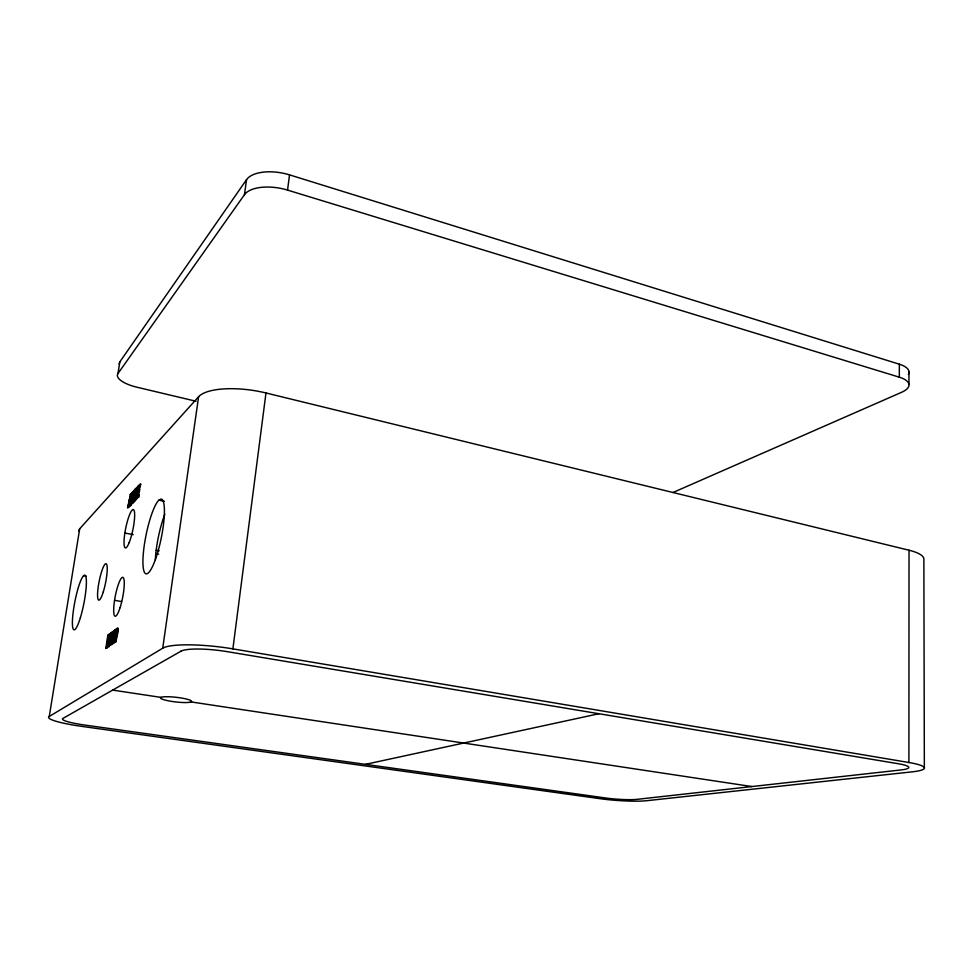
<?xml version="1.0" encoding="UTF-8"?>
<svg xmlns="http://www.w3.org/2000/svg" width="973" height="973" viewBox="0 0 973 973"><rect width="100%" height="100%" fill="white"/><g stroke="black" fill="none" stroke-linecap="round" stroke-linejoin="round"><path stroke-width="1.46" d="M908.952 384.396L908.952 371.54M79.701 528.765L49.258 716.481A41.45 5.291 6.6 0 0 81.939 726.393L599.915 798.675A34.505 3.941 4.1 0 0 646.571 800.718L912.26 771.832A46.266 6.446 2.6 0 0 908.904 762.504L909.025 550.231L265.982 392.97A53.235 18.171 8.3 0 0 198.601 396.729L79.701 528.765A39.966 9.791 8.4 0 0 79.02 531.27M672.89 492.545L901.643 392.277A28.643 10.679 -1.6 0 0 899.32 377.183L899.356 364.206L289.528 174.872A33.946 16.395 10.3 0 0 246.558 179.628L119.837 361.883A25.772 9.037 10.1 0 0 119.229 364.194M108.964 638.179L109.037 634.396L107.845 635.174L105.838 648.213L107.042 647.86L109.56 637.789L107.894 642.302M109.718 636.683L109.037 634.396M130.82 502.761L130.966 505.011L132.851 499.137L131.513 499.672C129.555 509.84 132.912 487.388 132.024 496.315L133.374 495.78L133.666 493.725M110.436 636.306L108.927 644.333L110.448 634.931L110.436 636.306L111.554 636.634C111.129 620.835 104.999 660.716 110.813 641.523L108.417 646.473M130.966 505.011L130.017 504.282L131.44 494.016L130.759 493.87L127.548 507.626L128.85 507.128L129.798 503.941L128.667 504.257L127.548 507.626M110.168 639.249C107.857 653.43 112.649 634.712 110.764 632.888M109.098 636.768L108.733 636.829M111.007 636.403L111.092 635.016L109.998 636.622M115.994 641.633L115.994 635.77L115.994 641.633L118.292 630.103L118.147 628.436L116.821 629.142M117.003 631.854C115.58 639.188 120.056 625.712 116.249 629.045L114.218 642.362L115.459 641.998L115.921 639.006M116.821 634.177L116.055 634.214L116.979 630.37L114.79 642.46M116.979 630.37L117.563 631.282L115.41 641.535M130.771 499.927L130.102 505.838L128.813 506.325L130.759 493.87M138.421 489.03L136.488 499.295L135.065 499.903L136.427 487.911L137.704 487.437L137.12 488.057M135.758 500.049L136.098 497.045M136.439 494.053L136.779 491.049M137.011 487.291L136.038 495.476L137.655 486.609L138.981 486.099M137.217 491.535L137.546 488.799M128.813 506.325L129.105 503.807M129.494 506.459L129.798 503.941M114.121 634.639L112.454 644.09L111.311 644.394L112.272 636.585L110.241 645.135L112.454 631.805L112.686 634.42M111.883 644.491L112.369 640.587M113.488 634.299L113.294 631.222L112.357 638.677L113.707 630.893L114.826 630.589L113.829 633.581M110.241 645.135L111.36 640.927M111.919 636.622L111.895 632.219M196.059 401.253L137.047 387.242A25.833 8.879 10 0 1 117.976 373.559L244.454 194.697A34.055 16.115 10.2 0 1 287.546 190.1L289.528 174.872M49.258 716.481L162.722 648.2A55.875 10.071 6.6 0 1 232.888 648.869L265.982 392.97M112.454 631.805L111.457 639.358L113.294 631.222M132.571 494.989L131.55 502.871L131.878 501.849L131.185 501.715M108.526 637.218L107.638 640.198L107.845 635.174M132.705 496.461L132.802 491.681L131.391 494.685L130.978 496.984L131.659 497.13L131.185 495.768M244.454 194.697L246.558 179.628M162.722 648.2L198.601 396.729M135.15 489.249L133.556 490.927L132.109 502.944L134.383 491.779L135.15 489.249L135.843 489.395L134.238 491.073M130.127 502.615L132.79 503.077L133.471 502.384L135.429 488.957L136.804 488.385L136.123 489.103M113.525 641.073L114.802 640.672L114.498 642.667L112.564 643.518L114.583 630.261L116.505 629.361M136.585 489.784L134.894 500.937L133.508 501.496L134.213 501.642L136.111 488.239M113.136 643.615L114.583 630.261M115.544 634.785L114.133 637.096L115.228 636.816M112.564 643.518L113.926 642.581L114.705 637.193M115.009 635.162L116.201 631.368L115.519 631.866M115.629 631.27L115.933 629.276M139.078 495.05L137.655 495.646L139.078 495.05L138.786 496.948L136.67 498.249L138.592 485.624L140.708 484.286L139.224 490.076L138.519 489.93L140.003 484.14M137.655 495.646L139.066 489.358L139.771 489.504L138.348 495.792M137.375 498.395L138.008 494.187M138.434 491.377L139.078 487.169M136.67 498.249L138.373 494.904M106.398 648.298L107.517 641.061M130.273 504.865L132.17 498.991M132.79 503.077L133.702 497.118M117.976 373.559L119.837 361.883M111.311 644.394L114.267 630.492M112.953 634.238L113.853 631.307M110.813 645.233L112.114 640.757M135.065 499.903L138.275 485.953M128.229 507.76L129.044 503.442M109.9 634.518L109.998 636.634L108.38 636.585M132.316 493.895L132.875 492.472L132.194 492.338M111.603 632.888L110.156 633.776M131.44 494.016L130.005 494.673M140.708 484.286L138.592 485.624M132.024 496.315L133.374 495.78M132.194 499.806L132.851 499.137M134.213 501.642L134.894 500.937M105.838 648.213L107.042 647.86M114.218 642.362L115.459 641.998M158.854 500.171L161.117 499.04A38.166 7.748 -78.5 0 1 157.602 552.761A38.166 7.748 -78.5 0 1 142.946 560.083A38.166 7.748 -78.5 0 1 158.854 500.171L164.352 501.302M365.459 764.352L598.918 713.732M112.673 690.1L161.007 697.386M191.049 701.922A15.629 2.335 6.5 0 0 172.124 696.923A15.629 2.335 6.5 0 0 165.021 700.061A15.629 2.335 6.5 0 0 191.049 701.922L751.861 786.549M108.185 645.719L108.988 646.559M108.246 646.242L109.256 646.486M109.463 642.63L110.594 642.788M116.505 633.703L117.599 634.007M108.818 634.469L109.742 634.688M110.448 634.931L111.129 635.138M117.356 628.303L118.147 628.436M117.088 628.436L118.28 628.704M232.888 648.869L908.904 762.504M116.991 631.185L118.134 631.319M114.559 600.317L121.613 601.557M83.605 575.712L86.366 576.223M156.203 550.195L159.183 550.767M155.704 553.576L158.684 554.148M124.872 533.022L133.204 534.651M128.168 506.982L128.85 507.128M131.306 500.973L132.523 501.241M130.856 501.448L131.55 501.582M130.285 501.46L130.978 501.606M131.635 502.056L132.328 502.19M132.778 502.238L133.471 502.384M130.759 502.19L131.732 502.494M130.954 502.579L131.647 502.713M130.041 503.564L130.723 503.71M131.16 503.649L131.854 503.795M130.017 504.282L131.574 504.391M128.667 504.257L129.36 504.403M130.09 504.719L131.246 504.817M129.421 505.692L130.102 505.838M132.839 494.552L133.532 494.698M131.391 494.685L132.085 494.831M131.878 494.843L132.9 495.221M138.093 496.802L138.786 496.948M131.756 495.585L132.45 495.731M135.794 499.161L136.488 499.295M132 500.073L132.693 500.207M138.774 491.292L139.467 491.438M134.833 491.304L135.527 491.438L134.383 491.779M138.227 491.864L138.92 492.01M132.802 491.681L133.666 491.924M131.902 492.958L132.583 493.104M139.711 486.038L140.416 486.184M137.655 486.609L138.348 486.755M138.993 486.792L139.698 486.938M287.546 190.1L899.32 377.183M924.35 767.721L923.864 558.672A44.454 11.858 0.4 0 0 909.025 550.231M899.356 364.206A28.57 10.873 -1.8 0 1 908.356 374.398M155.327 559.949A38.02 8.015 -78.5 0 1 164.851 514.218M129.883 497.568L128.983 502.567L129.883 497.568M180.942 651.205L62.953 718.415A27.621 3.527 6.6 0 0 84.59 725.031L605.692 797.994A22.999 2.627 4.1 0 0 636.938 799.356L900.864 769.959A30.832 4.293 2.6 0 0 898.347 763.744L227.402 651.679A37.229 6.714 6.6 0 0 180.942 651.205M103.284 591.912A18.56 3.284 -78.8 0 0 106.093 563.756A18.56 3.284 -78.8 0 0 97.835 590.161A18.56 3.284 -78.8 0 0 103.284 591.912M129.19 542.581A19.533 3.649 -78.4 0 0 134.031 510.363A19.533 3.649 -78.4 0 0 124.824 533.313A19.533 3.649 -78.4 0 0 129.19 542.581M120.105 607.602A19.837 3.746 -78.9 0 0 122.89 577.354A19.837 3.746 -78.9 0 0 113.926 605.437A19.837 3.746 -78.9 0 0 120.105 607.602M80.406 617.6A27.816 4.585 -78.9 0 0 84.906 575.238A27.816 4.585 -78.9 0 0 72.89 614.632A27.816 4.585 -78.9 0 0 80.406 617.6"/></g></svg>
